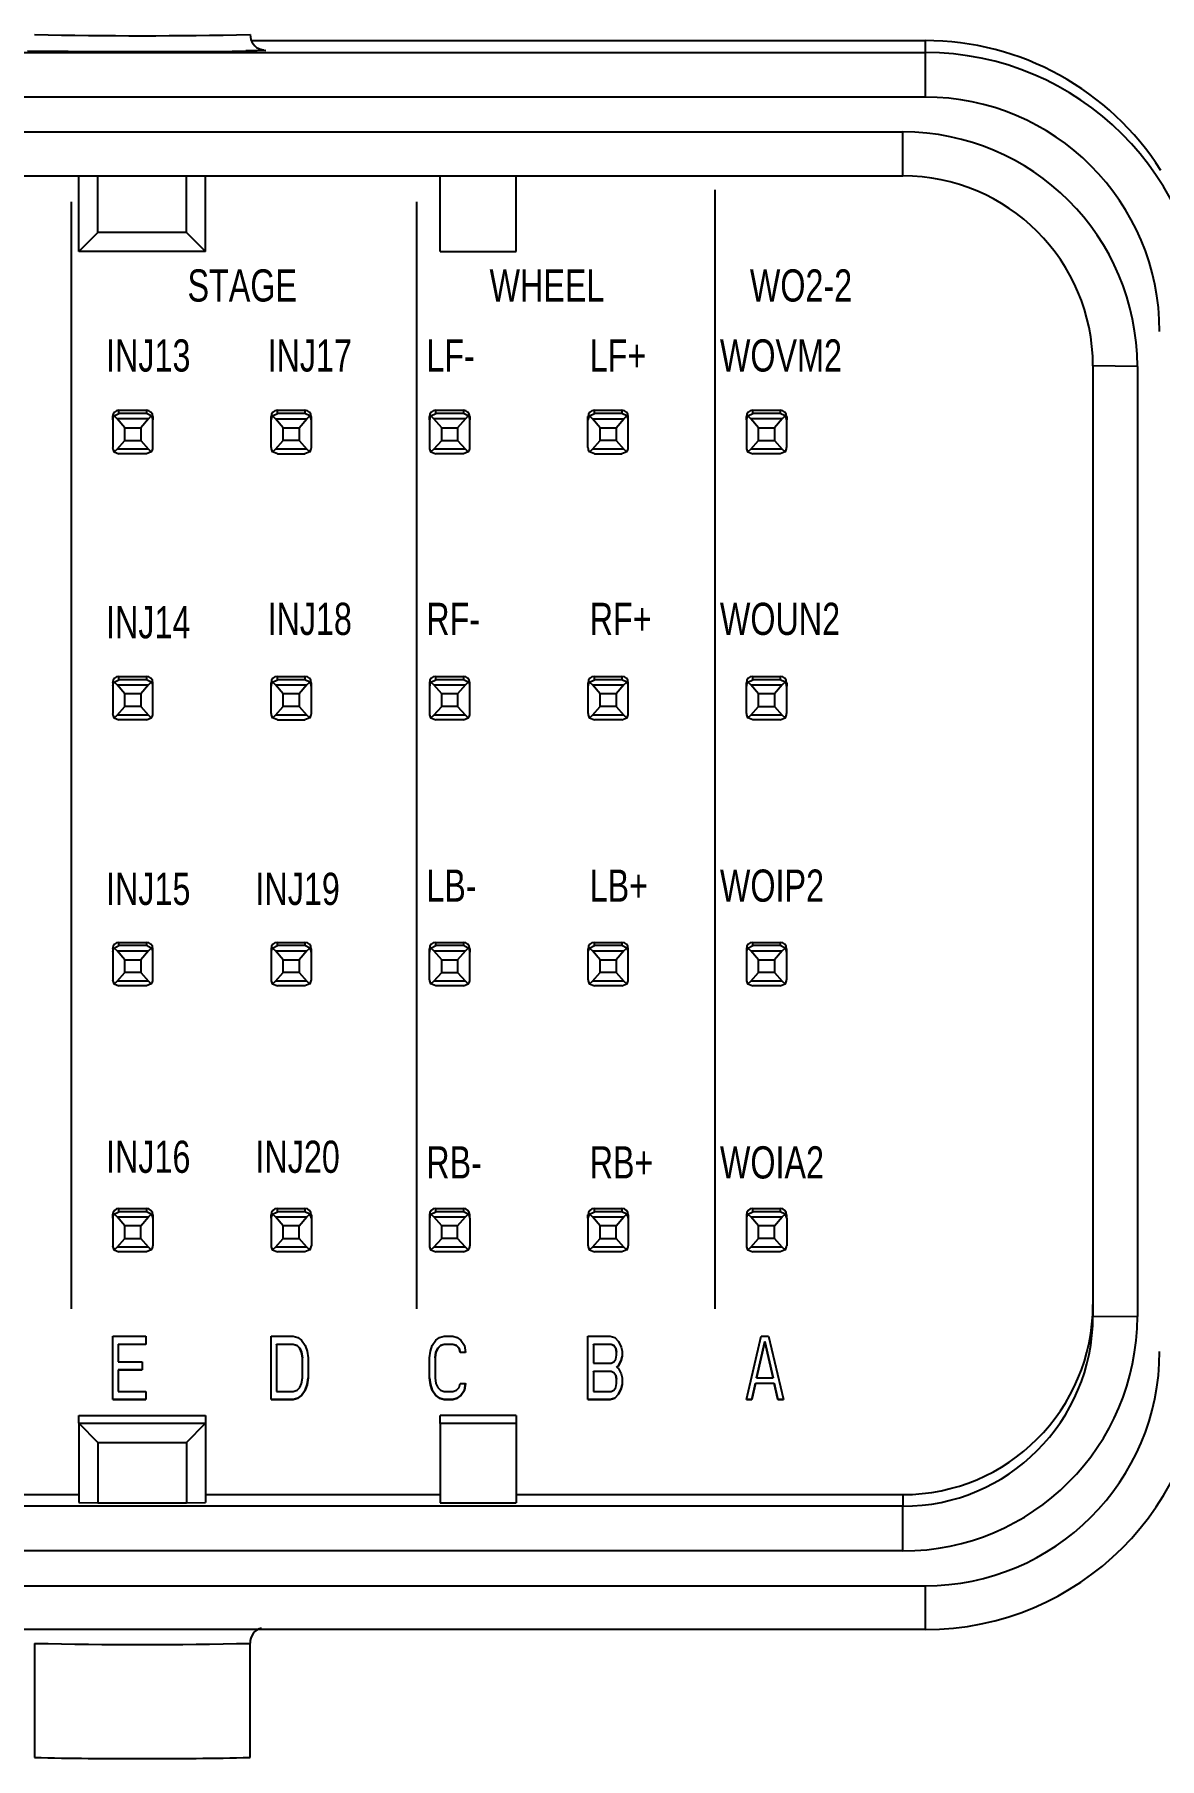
# Model space of a CAD drawing. Header units: inches. Extents: x -3.1 to 15.4, y 3.5 to 10.5.
# Drawn here: x 11.109 to 11.808, y 8.658 to 9.73 of the extents above; entities that cross this region are included whole.
import ezdxf

# ---------------------------------------------------------------- set-up
doc = ezdxf.new("R2010")
doc.units = ezdxf.units.IN
doc.header["$MEASUREMENT"] = 0
doc.layers.get('0').update_dxf_attribs({"linetype": 'CONTINUOUS'})
doc.layers.add('TAGS', color=1, linetype='CONTINUOUS')
doc.styles.get("Standard").update_dxf_attribs({"font": 'txt', "width": 0.75})

msp = doc.modelspace()

# ---------------------------------------------------------------- linework, layer by layer
at = {"color": 7, "linetype": 'Continuous'}
for p, q in [((10.6897, 9.7184), (11.6622, 9.7184)), ((11.2438, 9.7259), (11.6622, 9.7259)), ((11.2478, 9.72), (11.2527, 9.7197)), ((11.6622, 9.7259), (11.6622, 9.7184)), ((11.6622, 9.7184), (11.6622, 9.6906)), ((11.6622, 9.6906), (10.6897, 9.6906)), ((10.7035, 9.669), (11.6484, 9.669)), ((11.6484, 9.6417), (11.6484, 9.669)), ((10.7035, 9.6417), (11.6484, 9.6417)), ((11.1366, 9.5948), (11.1366, 9.6417)), ((11.1484, 9.6065), (11.1484, 9.6417)), ((11.2035, 9.6065), (11.2035, 9.6417)), ((11.2153, 9.5948), (11.2153, 9.6417)), ((11.361, 9.5947), (11.361, 9.6417)), ((11.4082, 9.5947), (11.4082, 9.6417)), ((11.1484, 9.6065), (11.1366, 9.5948)), ((11.2035, 9.6065), (11.1484, 9.6065)), ((11.2153, 9.5948), (11.2035, 9.6065)), ((11.2153, 9.5948), (11.1366, 9.5948)), ((11.361, 9.5947), (11.4082, 9.5947)), ((11.7941, 9.5233), (11.7665, 9.5236)), ((11.7665, 9.5236), (11.7665, 8.933)), ((11.7941, 9.5233), (11.7941, 8.9328)), ((11.1585, 9.4925), (11.1615, 9.494)), ((11.1615, 9.494), (11.1615, 9.496)), ((11.1615, 9.496), (11.1786, 9.496)), ((11.1786, 9.494), (11.1615, 9.494)), ((11.1786, 9.496), (11.1786, 9.494)), ((11.1816, 9.4925), (11.1786, 9.494)), ((11.2569, 9.4925), (11.2599, 9.494)), ((11.2599, 9.494), (11.2599, 9.496)), ((11.2599, 9.496), (11.277, 9.496)), ((11.277, 9.494), (11.2599, 9.494)), ((11.277, 9.496), (11.277, 9.494)), ((11.2801, 9.4925), (11.277, 9.494)), ((11.3553, 9.4925), (11.3583, 9.494)), ((11.3583, 9.494), (11.3583, 9.496)), ((11.3583, 9.496), (11.3755, 9.496)), ((11.3755, 9.494), (11.3583, 9.494)), ((11.3755, 9.496), (11.3755, 9.494)), ((11.3785, 9.4925), (11.3755, 9.494)), ((11.4538, 9.4925), (11.4568, 9.494)), ((11.4568, 9.494), (11.4568, 9.496)), ((11.4568, 9.496), (11.4739, 9.496)), ((11.4739, 9.494), (11.4568, 9.494)), ((11.4739, 9.496), (11.4739, 9.494)), ((11.4769, 9.4925), (11.4739, 9.494)), ((11.5522, 9.4925), (11.5552, 9.494)), ((11.5552, 9.494), (11.5552, 9.496)), ((11.5552, 9.496), (11.5723, 9.496)), ((11.5723, 9.494), (11.5552, 9.494)), ((11.5723, 9.496), (11.5723, 9.494)), ((11.5753, 9.4925), (11.5723, 9.494)), ((11.1576, 9.49), (11.1576, 9.4921)), ((11.1576, 9.49), (11.1576, 9.4728)), ((11.1603, 9.4907), (11.1585, 9.4925)), ((11.1651, 9.4851), (11.1603, 9.4907)), ((11.1798, 9.4907), (11.1603, 9.4907)), ((11.1651, 9.4773), (11.1651, 9.4851)), ((11.1651, 9.4851), (11.175, 9.4851)), ((11.1798, 9.4907), (11.175, 9.4851)), ((11.175, 9.4851), (11.175, 9.4773)), ((11.1816, 9.4925), (11.1798, 9.4907)), ((11.1826, 9.4921), (11.1826, 9.49)), ((11.1826, 9.4728), (11.1826, 9.49)), ((11.256, 9.49), (11.256, 9.4921)), ((11.256, 9.4728), (11.256, 9.49)), ((11.2587, 9.4907), (11.2569, 9.4925)), ((11.2636, 9.4851), (11.2587, 9.4907)), ((11.2587, 9.4907), (11.2783, 9.4907)), ((11.2636, 9.4773), (11.2636, 9.4851)), ((11.2636, 9.4851), (11.2734, 9.4851)), ((11.2734, 9.4851), (11.2783, 9.4907)), ((11.2734, 9.4851), (11.2734, 9.4773)), ((11.2783, 9.4907), (11.2801, 9.4925)), ((11.281, 9.49), (11.281, 9.4921)), ((11.281, 9.4728), (11.281, 9.49)), ((11.3544, 9.49), (11.3544, 9.4921)), ((11.3544, 9.49), (11.3544, 9.4728)), ((11.3571, 9.4907), (11.3553, 9.4925)), ((11.362, 9.4851), (11.3571, 9.4907)), ((11.3767, 9.4907), (11.3571, 9.4907)), ((11.362, 9.4773), (11.362, 9.4851)), ((11.362, 9.4851), (11.3718, 9.4851)), ((11.3767, 9.4907), (11.3718, 9.4851)), ((11.3718, 9.4851), (11.3718, 9.4773)), ((11.3785, 9.4925), (11.3767, 9.4907)), ((11.3794, 9.4921), (11.3794, 9.49)), ((11.3794, 9.4728), (11.3794, 9.49)), ((11.4528, 9.49), (11.4528, 9.4921)), ((11.4528, 9.4728), (11.4528, 9.49)), ((11.4556, 9.4907), (11.4538, 9.4925)), ((11.4604, 9.4851), (11.4556, 9.4907)), ((11.4556, 9.4907), (11.4751, 9.4907)), ((11.4604, 9.4773), (11.4604, 9.4851)), ((11.4604, 9.4851), (11.4703, 9.4851)), ((11.4703, 9.4851), (11.4751, 9.4907)), ((11.4703, 9.4851), (11.4703, 9.4773)), ((11.4751, 9.4907), (11.4769, 9.4925)), ((11.4778, 9.49), (11.4778, 9.4921)), ((11.4778, 9.4728), (11.4778, 9.49)), ((11.5513, 9.49), (11.5513, 9.4921)), ((11.5513, 9.49), (11.5513, 9.4728)), ((11.554, 9.4907), (11.5522, 9.4925)), ((11.5588, 9.4851), (11.554, 9.4907)), ((11.5735, 9.4907), (11.554, 9.4907)), ((11.5588, 9.4773), (11.5588, 9.4851)), ((11.5588, 9.4851), (11.5687, 9.4851)), ((11.5735, 9.4907), (11.5687, 9.4851)), ((11.5687, 9.4851), (11.5687, 9.4773)), ((11.5753, 9.4925), (11.5735, 9.4907)), ((11.5763, 9.4921), (11.5763, 9.49)), ((11.5763, 9.4728), (11.5763, 9.49)), ((11.1603, 9.4719), (11.1585, 9.4703)), ((11.1603, 9.4719), (11.1651, 9.4773)), ((11.1798, 9.4719), (11.1603, 9.4719)), ((11.1651, 9.4773), (11.175, 9.4773)), ((11.175, 9.4773), (11.1798, 9.4719)), ((11.1816, 9.4703), (11.1798, 9.4719)), ((11.2569, 9.4703), (11.2587, 9.4719)), ((11.2587, 9.4719), (11.2636, 9.4773)), ((11.2783, 9.4719), (11.2587, 9.4719)), ((11.2734, 9.4773), (11.2636, 9.4773)), ((11.2734, 9.4773), (11.2783, 9.4719)), ((11.2801, 9.4703), (11.2783, 9.4719)), ((11.3571, 9.4719), (11.3553, 9.4703)), ((11.3571, 9.4719), (11.362, 9.4773)), ((11.3767, 9.4719), (11.3571, 9.4719)), ((11.362, 9.4773), (11.3718, 9.4773)), ((11.3718, 9.4773), (11.3767, 9.4719)), ((11.3785, 9.4703), (11.3767, 9.4719)), ((11.4538, 9.4703), (11.4556, 9.4719)), ((11.4556, 9.4719), (11.4604, 9.4773)), ((11.4751, 9.4719), (11.4556, 9.4719)), ((11.4703, 9.4773), (11.4604, 9.4773)), ((11.4703, 9.4773), (11.4751, 9.4719)), ((11.4769, 9.4703), (11.4751, 9.4719)), ((11.554, 9.4719), (11.5522, 9.4703)), ((11.554, 9.4719), (11.5588, 9.4773)), ((11.5735, 9.4719), (11.554, 9.4719)), ((11.5588, 9.4773), (11.5687, 9.4773)), ((11.5687, 9.4773), (11.5735, 9.4719)), ((11.5753, 9.4703), (11.5735, 9.4719)), ((11.1585, 9.4703), (11.1615, 9.469)), ((11.1786, 9.469), (11.1615, 9.469)), ((11.1816, 9.4703), (11.1786, 9.469)), ((11.2599, 9.469), (11.2569, 9.4703)), ((11.2599, 9.469), (11.277, 9.469)), ((11.2801, 9.4703), (11.277, 9.469)), ((11.3553, 9.4703), (11.3583, 9.469)), ((11.3755, 9.469), (11.3583, 9.469)), ((11.3785, 9.4703), (11.3755, 9.469)), ((11.4568, 9.469), (11.4538, 9.4703)), ((11.4568, 9.469), (11.4739, 9.469)), ((11.4769, 9.4703), (11.4739, 9.469)), ((11.5522, 9.4703), (11.5552, 9.469)), ((11.5723, 9.469), (11.5552, 9.469)), ((11.5753, 9.4703), (11.5723, 9.469)), ((11.1576, 9.3267), (11.1576, 9.3246)), ((11.1576, 9.3246), (11.1576, 9.3075)), ((11.1585, 9.3271), (11.1615, 9.3286)), ((11.1585, 9.3271), (11.1603, 9.3254)), ((11.1651, 9.3197), (11.1603, 9.3254)), ((11.1603, 9.3254), (11.1798, 9.3254)), ((11.1615, 9.3286), (11.1615, 9.3306)), ((11.1615, 9.3306), (11.1786, 9.3306)), ((11.1786, 9.3286), (11.1615, 9.3286)), ((11.1798, 9.3254), (11.175, 9.3197)), ((11.1786, 9.3306), (11.1786, 9.3286)), ((11.1816, 9.3271), (11.1786, 9.3286)), ((11.1798, 9.3254), (11.1816, 9.3271)), ((11.1826, 9.3246), (11.1826, 9.3267)), ((11.1826, 9.3075), (11.1826, 9.3246)), ((11.256, 9.3246), (11.256, 9.3267)), ((11.256, 9.3075), (11.256, 9.3246)), ((11.2569, 9.3271), (11.2599, 9.3286)), ((11.2587, 9.3254), (11.2569, 9.3271)), ((11.2636, 9.3197), (11.2587, 9.3254)), ((11.2587, 9.3254), (11.2783, 9.3254)), ((11.2599, 9.3286), (11.2599, 9.3306)), ((11.2599, 9.3306), (11.277, 9.3306)), ((11.277, 9.3286), (11.2599, 9.3286)), ((11.2783, 9.3254), (11.2734, 9.3197)), ((11.277, 9.3306), (11.277, 9.3286)), ((11.2801, 9.3271), (11.277, 9.3286)), ((11.2783, 9.3254), (11.2801, 9.3271)), ((11.281, 9.3246), (11.281, 9.3267)), ((11.281, 9.3075), (11.281, 9.3246)), ((11.3544, 9.3267), (11.3544, 9.3246)), ((11.3544, 9.3246), (11.3544, 9.3075)), ((11.3553, 9.3271), (11.3583, 9.3286)), ((11.3553, 9.3271), (11.3571, 9.3254)), ((11.362, 9.3197), (11.3571, 9.3254)), ((11.3571, 9.3254), (11.3767, 9.3254)), ((11.3583, 9.3286), (11.3583, 9.3306)), ((11.3583, 9.3306), (11.3755, 9.3306)), ((11.3755, 9.3286), (11.3583, 9.3286)), ((11.3767, 9.3254), (11.3718, 9.3197)), ((11.3755, 9.3306), (11.3755, 9.3286)), ((11.3785, 9.3271), (11.3755, 9.3286)), ((11.3767, 9.3254), (11.3785, 9.3271)), ((11.3794, 9.3246), (11.3794, 9.3267)), ((11.3794, 9.3075), (11.3794, 9.3246)), ((11.4528, 9.3267), (11.4528, 9.3246)), ((11.4528, 9.3246), (11.4528, 9.3075)), ((11.4538, 9.3271), (11.4568, 9.3286)), ((11.4538, 9.3271), (11.4556, 9.3254)), ((11.4604, 9.3197), (11.4556, 9.3254)), ((11.4556, 9.3254), (11.4751, 9.3254)), ((11.4568, 9.3286), (11.4568, 9.3306)), ((11.4568, 9.3306), (11.4739, 9.3306)), ((11.4739, 9.3286), (11.4568, 9.3286)), ((11.4751, 9.3254), (11.4703, 9.3197)), ((11.4739, 9.3306), (11.4739, 9.3286)), ((11.4769, 9.3271), (11.4739, 9.3286)), ((11.4751, 9.3254), (11.4769, 9.3271)), ((11.4778, 9.3246), (11.4778, 9.3267)), ((11.4778, 9.3075), (11.4778, 9.3246)), ((11.5513, 9.3246), (11.5513, 9.3267)), ((11.5513, 9.3075), (11.5513, 9.3246)), ((11.5522, 9.3271), (11.5552, 9.3286)), ((11.554, 9.3254), (11.5522, 9.3271)), ((11.5588, 9.3197), (11.554, 9.3254)), ((11.554, 9.3254), (11.5735, 9.3254)), ((11.5552, 9.3286), (11.5552, 9.3306)), ((11.5552, 9.3306), (11.5723, 9.3306)), ((11.5723, 9.3286), (11.5552, 9.3286)), ((11.5735, 9.3254), (11.5687, 9.3197)), ((11.5723, 9.3306), (11.5723, 9.3286)), ((11.5753, 9.3271), (11.5723, 9.3286)), ((11.5753, 9.3271), (11.5735, 9.3254)), ((11.5763, 9.3267), (11.5763, 9.3246)), ((11.5763, 9.3075), (11.5763, 9.3246)), ((11.1603, 9.3066), (11.1651, 9.3119)), ((11.1651, 9.3119), (11.1651, 9.3197)), ((11.175, 9.3197), (11.1651, 9.3197)), ((11.175, 9.3119), (11.1651, 9.3119)), ((11.175, 9.3197), (11.175, 9.3119)), ((11.175, 9.3119), (11.1798, 9.3066)), ((11.2587, 9.3066), (11.2636, 9.3119)), ((11.2636, 9.3119), (11.2636, 9.3197)), ((11.2734, 9.3197), (11.2636, 9.3197)), ((11.2734, 9.3119), (11.2636, 9.3119)), ((11.2734, 9.3197), (11.2734, 9.3119)), ((11.2734, 9.3119), (11.2783, 9.3066)), ((11.3571, 9.3066), (11.362, 9.3119)), ((11.362, 9.3119), (11.362, 9.3197)), ((11.3718, 9.3197), (11.362, 9.3197)), ((11.3718, 9.3119), (11.362, 9.3119)), ((11.3718, 9.3197), (11.3718, 9.3119)), ((11.3718, 9.3119), (11.3767, 9.3066)), ((11.4556, 9.3066), (11.4604, 9.3119)), ((11.4604, 9.3119), (11.4604, 9.3197)), ((11.4703, 9.3197), (11.4604, 9.3197)), ((11.4703, 9.3119), (11.4604, 9.3119)), ((11.4703, 9.3197), (11.4703, 9.3119)), ((11.4703, 9.3119), (11.4751, 9.3066)), ((11.554, 9.3066), (11.5588, 9.3119)), ((11.5588, 9.3119), (11.5588, 9.3197)), ((11.5687, 9.3197), (11.5588, 9.3197)), ((11.5588, 9.3119), (11.5687, 9.3119)), ((11.5687, 9.3197), (11.5687, 9.3119)), ((11.5687, 9.3119), (11.5735, 9.3066)), ((11.1585, 9.3049), (11.1603, 9.3066)), ((11.1585, 9.3049), (11.1615, 9.3036)), ((11.1798, 9.3066), (11.1603, 9.3066)), ((11.1786, 9.3036), (11.1615, 9.3036)), ((11.1786, 9.3036), (11.1816, 9.3049)), ((11.1798, 9.3066), (11.1816, 9.3049)), ((11.2569, 9.3049), (11.2587, 9.3066)), ((11.2599, 9.3036), (11.2569, 9.3049)), ((11.2783, 9.3066), (11.2587, 9.3066)), ((11.2599, 9.3036), (11.277, 9.3036)), ((11.2801, 9.3049), (11.277, 9.3036)), ((11.2801, 9.3049), (11.2783, 9.3066)), ((11.3553, 9.3049), (11.3571, 9.3066)), ((11.3553, 9.3049), (11.3583, 9.3036)), ((11.3767, 9.3066), (11.3571, 9.3066)), ((11.3755, 9.3036), (11.3583, 9.3036)), ((11.3755, 9.3036), (11.3785, 9.3049)), ((11.3767, 9.3066), (11.3785, 9.3049)), ((11.4538, 9.3049), (11.4556, 9.3066)), ((11.4538, 9.3049), (11.4568, 9.3036)), ((11.4751, 9.3066), (11.4556, 9.3066)), ((11.4739, 9.3036), (11.4568, 9.3036)), ((11.4739, 9.3036), (11.4769, 9.3049)), ((11.4751, 9.3066), (11.4769, 9.3049)), ((11.554, 9.3066), (11.5522, 9.3049)), ((11.5552, 9.3036), (11.5522, 9.3049)), ((11.5735, 9.3066), (11.554, 9.3066)), ((11.5723, 9.3036), (11.5552, 9.3036)), ((11.5723, 9.3036), (11.5753, 9.3049)), ((11.5753, 9.3049), (11.5735, 9.3066)), ((11.1576, 9.1614), (11.1576, 9.1593)), ((11.1585, 9.1618), (11.1615, 9.1633)), ((11.1585, 9.1618), (11.1603, 9.16)), ((11.1615, 9.1633), (11.1615, 9.1653)), ((11.1615, 9.1653), (11.1786, 9.1653)), ((11.1786, 9.1633), (11.1615, 9.1633)), ((11.1786, 9.1653), (11.1786, 9.1633)), ((11.1816, 9.1618), (11.1786, 9.1633)), ((11.1798, 9.16), (11.1816, 9.1618)), ((11.1826, 9.1593), (11.1826, 9.1614)), ((11.256, 9.1614), (11.256, 9.1593)), ((11.2569, 9.1618), (11.2599, 9.1633)), ((11.2569, 9.1618), (11.2587, 9.16)), ((11.2599, 9.1633), (11.2599, 9.1653)), ((11.2599, 9.1653), (11.277, 9.1653)), ((11.277, 9.1633), (11.2599, 9.1633)), ((11.277, 9.1653), (11.277, 9.1633)), ((11.2801, 9.1618), (11.277, 9.1633)), ((11.2783, 9.16), (11.2801, 9.1618)), ((11.281, 9.1593), (11.281, 9.1614)), ((11.3544, 9.1593), (11.3544, 9.1614)), ((11.3553, 9.1618), (11.3583, 9.1633)), ((11.3571, 9.16), (11.3553, 9.1618)), ((11.3583, 9.1633), (11.3583, 9.1653)), ((11.3583, 9.1653), (11.3755, 9.1653)), ((11.3755, 9.1633), (11.3583, 9.1633)), ((11.3755, 9.1653), (11.3755, 9.1633)), ((11.3785, 9.1618), (11.3755, 9.1633)), ((11.3785, 9.1618), (11.3767, 9.16)), ((11.3794, 9.1614), (11.3794, 9.1593)), ((11.4528, 9.1614), (11.4528, 9.1593)), ((11.4538, 9.1618), (11.4568, 9.1633)), ((11.4538, 9.1618), (11.4556, 9.16)), ((11.4568, 9.1633), (11.4568, 9.1653)), ((11.4568, 9.1653), (11.4739, 9.1653)), ((11.4739, 9.1633), (11.4568, 9.1633)), ((11.4739, 9.1653), (11.4739, 9.1633)), ((11.4769, 9.1618), (11.4739, 9.1633)), ((11.4751, 9.16), (11.4769, 9.1618)), ((11.4778, 9.1593), (11.4778, 9.1614)), ((11.5513, 9.1614), (11.5513, 9.1593)), ((11.5522, 9.1618), (11.5552, 9.1633)), ((11.5522, 9.1618), (11.554, 9.16)), ((11.5552, 9.1633), (11.5552, 9.1653)), ((11.5552, 9.1653), (11.5723, 9.1653)), ((11.5723, 9.1633), (11.5552, 9.1633)), ((11.5723, 9.1653), (11.5723, 9.1633)), ((11.5753, 9.1618), (11.5723, 9.1633)), ((11.5735, 9.16), (11.5753, 9.1618)), ((11.5763, 9.1593), (11.5763, 9.1614)), ((11.1576, 9.1593), (11.1576, 9.1421)), ((11.1651, 9.1544), (11.1603, 9.16)), ((11.1603, 9.16), (11.1798, 9.16)), ((11.1651, 9.1466), (11.1651, 9.1544)), ((11.1651, 9.1544), (11.175, 9.1544)), ((11.1798, 9.16), (11.175, 9.1544)), ((11.175, 9.1544), (11.175, 9.1466)), ((11.1826, 9.1421), (11.1826, 9.1593)), ((11.256, 9.1593), (11.256, 9.1421)), ((11.2636, 9.1544), (11.2587, 9.16)), ((11.2587, 9.16), (11.2783, 9.16)), ((11.2636, 9.1466), (11.2636, 9.1544)), ((11.2636, 9.1544), (11.2734, 9.1544)), ((11.2783, 9.16), (11.2734, 9.1544)), ((11.2734, 9.1544), (11.2734, 9.1466)), ((11.281, 9.1421), (11.281, 9.1593)), ((11.3544, 9.1421), (11.3544, 9.1593)), ((11.362, 9.1544), (11.3571, 9.16)), ((11.3571, 9.16), (11.3767, 9.16)), ((11.362, 9.1466), (11.362, 9.1544)), ((11.362, 9.1544), (11.3718, 9.1544)), ((11.3767, 9.16), (11.3718, 9.1544)), ((11.3718, 9.1544), (11.3718, 9.1466)), ((11.3794, 9.1421), (11.3794, 9.1593)), ((11.4528, 9.1593), (11.4528, 9.1421)), ((11.4604, 9.1544), (11.4556, 9.16)), ((11.4556, 9.16), (11.4751, 9.16)), ((11.4604, 9.1466), (11.4604, 9.1544)), ((11.4604, 9.1544), (11.4703, 9.1544)), ((11.4751, 9.16), (11.4703, 9.1544)), ((11.4703, 9.1544), (11.4703, 9.1466)), ((11.4778, 9.1421), (11.4778, 9.1593)), ((11.5513, 9.1593), (11.5513, 9.1421)), ((11.5588, 9.1544), (11.554, 9.16)), ((11.554, 9.16), (11.5735, 9.16)), ((11.5588, 9.1466), (11.5588, 9.1544)), ((11.5588, 9.1544), (11.5687, 9.1544)), ((11.5735, 9.16), (11.5687, 9.1544)), ((11.5687, 9.1544), (11.5687, 9.1466)), ((11.5763, 9.1421), (11.5763, 9.1593)), ((11.1585, 9.1396), (11.1603, 9.1412)), ((11.1603, 9.1412), (11.1651, 9.1466)), ((11.1798, 9.1412), (11.1603, 9.1412)), ((11.175, 9.1466), (11.1651, 9.1466)), ((11.175, 9.1466), (11.1798, 9.1412)), ((11.1798, 9.1412), (11.1816, 9.1396)), ((11.2569, 9.1396), (11.2587, 9.1412)), ((11.2587, 9.1412), (11.2636, 9.1466)), ((11.2783, 9.1412), (11.2587, 9.1412)), ((11.2734, 9.1466), (11.2636, 9.1466)), ((11.2734, 9.1466), (11.2783, 9.1412)), ((11.2783, 9.1412), (11.2801, 9.1396)), ((11.3571, 9.1412), (11.3553, 9.1396)), ((11.3571, 9.1412), (11.362, 9.1466)), ((11.3767, 9.1412), (11.3571, 9.1412)), ((11.362, 9.1466), (11.3718, 9.1466)), ((11.3718, 9.1466), (11.3767, 9.1412)), ((11.3785, 9.1396), (11.3767, 9.1412)), ((11.4538, 9.1396), (11.4556, 9.1412)), ((11.4556, 9.1412), (11.4604, 9.1466)), ((11.4751, 9.1412), (11.4556, 9.1412)), ((11.4703, 9.1466), (11.4604, 9.1466)), ((11.4703, 9.1466), (11.4751, 9.1412)), ((11.4751, 9.1412), (11.4769, 9.1396)), ((11.5522, 9.1396), (11.554, 9.1412)), ((11.554, 9.1412), (11.5588, 9.1466)), ((11.5735, 9.1412), (11.554, 9.1412)), ((11.5687, 9.1466), (11.5588, 9.1466)), ((11.5687, 9.1466), (11.5735, 9.1412)), ((11.5735, 9.1412), (11.5753, 9.1396)), ((11.1585, 9.1396), (11.1615, 9.1383)), ((11.1786, 9.1383), (11.1615, 9.1383)), ((11.1816, 9.1396), (11.1786, 9.1383)), ((11.2569, 9.1396), (11.2599, 9.1383)), ((11.277, 9.1383), (11.2599, 9.1383)), ((11.2801, 9.1396), (11.277, 9.1383)), ((11.3583, 9.1383), (11.3553, 9.1396)), ((11.3755, 9.1383), (11.3583, 9.1383)), ((11.3755, 9.1383), (11.3785, 9.1396)), ((11.4538, 9.1396), (11.4568, 9.1383)), ((11.4739, 9.1383), (11.4568, 9.1383)), ((11.4739, 9.1383), (11.4769, 9.1396)), ((11.5522, 9.1396), (11.5552, 9.1383)), ((11.5723, 9.1383), (11.5552, 9.1383)), ((11.5723, 9.1383), (11.5753, 9.1396)), ((11.1576, 8.9939), (11.1576, 8.996)), ((11.1576, 8.9939), (11.1576, 8.9768)), ((11.1585, 8.9964), (11.1615, 8.9979)), ((11.1603, 8.9947), (11.1585, 8.9964)), ((11.1651, 8.9891), (11.1603, 8.9947)), ((11.1603, 8.9947), (11.1798, 8.9947)), ((11.1615, 8.9979), (11.1615, 9)), ((11.1615, 9), (11.1786, 9)), ((11.1786, 8.9979), (11.1615, 8.9979)), ((11.175, 8.9891), (11.1798, 8.9947)), ((11.1786, 9), (11.1786, 8.9979)), ((11.1816, 8.9964), (11.1786, 8.9979)), ((11.1798, 8.9947), (11.1816, 8.9964)), ((11.1826, 8.996), (11.1826, 8.9939)), ((11.1826, 8.9939), (11.1826, 8.9768)), ((11.256, 8.9939), (11.256, 8.996)), ((11.256, 8.9939), (11.256, 8.9768)), ((11.2569, 8.9964), (11.2599, 8.9979)), ((11.2587, 8.9947), (11.2569, 8.9964)), ((11.2636, 8.9891), (11.2587, 8.9947)), ((11.2587, 8.9947), (11.2783, 8.9947)), ((11.2599, 8.9979), (11.2599, 9)), ((11.2599, 9), (11.277, 9)), ((11.277, 8.9979), (11.2599, 8.9979)), ((11.2734, 8.9891), (11.2783, 8.9947)), ((11.277, 9), (11.277, 8.9979)), ((11.2801, 8.9964), (11.277, 8.9979)), ((11.2783, 8.9947), (11.2801, 8.9964)), ((11.281, 8.996), (11.281, 8.9939)), ((11.281, 8.9939), (11.281, 8.9768)), ((11.3544, 8.996), (11.3544, 8.9939)), ((11.3544, 8.9939), (11.3544, 8.9768)), ((11.3553, 8.9964), (11.3583, 8.9979)), ((11.3553, 8.9964), (11.3571, 8.9947)), ((11.362, 8.9891), (11.3571, 8.9947)), ((11.3571, 8.9947), (11.3767, 8.9947)), ((11.3583, 8.9979), (11.3583, 9)), ((11.3583, 9), (11.3755, 9)), ((11.3755, 8.9979), (11.3583, 8.9979)), ((11.3718, 8.9891), (11.3767, 8.9947)), ((11.3755, 9), (11.3755, 8.9979)), ((11.3785, 8.9964), (11.3755, 8.9979)), ((11.3767, 8.9947), (11.3785, 8.9964)), ((11.3794, 8.9939), (11.3794, 8.996)), ((11.3794, 8.9939), (11.3794, 8.9768)), ((11.4528, 8.9939), (11.4528, 8.996)), ((11.4528, 8.9939), (11.4528, 8.9768)), ((11.4538, 8.9964), (11.4568, 8.9979)), ((11.4556, 8.9947), (11.4538, 8.9964)), ((11.4604, 8.9891), (11.4556, 8.9947)), ((11.4556, 8.9947), (11.4751, 8.9947)), ((11.4568, 8.9979), (11.4568, 9)), ((11.4568, 9), (11.4739, 9)), ((11.4739, 8.9979), (11.4568, 8.9979)), ((11.4703, 8.9891), (11.4751, 8.9947)), ((11.4739, 9), (11.4739, 8.9979)), ((11.4769, 8.9964), (11.4739, 8.9979)), ((11.4751, 8.9947), (11.4769, 8.9964)), ((11.4778, 8.996), (11.4778, 8.9939)), ((11.4778, 8.9939), (11.4778, 8.9768)), ((11.5513, 8.996), (11.5513, 8.9939)), ((11.5513, 8.9939), (11.5513, 8.9768)), ((11.5522, 8.9964), (11.5552, 8.9979)), ((11.5522, 8.9964), (11.554, 8.9947)), ((11.5588, 8.9891), (11.554, 8.9947)), ((11.554, 8.9947), (11.5735, 8.9947)), ((11.5552, 8.9979), (11.5552, 9)), ((11.5552, 9), (11.5723, 9)), ((11.5723, 8.9979), (11.5552, 8.9979)), ((11.5687, 8.9891), (11.5735, 8.9947)), ((11.5723, 9), (11.5723, 8.9979)), ((11.5753, 8.9964), (11.5723, 8.9979)), ((11.5735, 8.9947), (11.5753, 8.9964)), ((11.5763, 8.9939), (11.5763, 8.996)), ((11.5763, 8.9939), (11.5763, 8.9768)), ((11.1603, 8.9759), (11.1651, 8.9812)), ((11.1651, 8.9812), (11.1651, 8.9891)), ((11.175, 8.9891), (11.1651, 8.9891)), ((11.1651, 8.9812), (11.175, 8.9812)), ((11.175, 8.9812), (11.175, 8.9891)), ((11.1798, 8.9759), (11.175, 8.9812)), ((11.2587, 8.9759), (11.2636, 8.9812)), ((11.2636, 8.9812), (11.2636, 8.9891)), ((11.2734, 8.9891), (11.2636, 8.9891)), ((11.2636, 8.9812), (11.2734, 8.9812)), ((11.2734, 8.9812), (11.2734, 8.9891)), ((11.2783, 8.9759), (11.2734, 8.9812)), ((11.3571, 8.9759), (11.362, 8.9812)), ((11.362, 8.9812), (11.362, 8.9891)), ((11.3718, 8.9891), (11.362, 8.9891)), ((11.3718, 8.9812), (11.362, 8.9812)), ((11.3718, 8.9812), (11.3718, 8.9891)), ((11.3767, 8.9759), (11.3718, 8.9812)), ((11.4556, 8.9759), (11.4604, 8.9812)), ((11.4604, 8.9812), (11.4604, 8.9891)), ((11.4703, 8.9891), (11.4604, 8.9891)), ((11.4604, 8.9812), (11.4703, 8.9812)), ((11.4703, 8.9812), (11.4703, 8.9891)), ((11.4751, 8.9759), (11.4703, 8.9812)), ((11.554, 8.9759), (11.5588, 8.9812)), ((11.5588, 8.9812), (11.5588, 8.9891)), ((11.5687, 8.9891), (11.5588, 8.9891)), ((11.5687, 8.9812), (11.5588, 8.9812)), ((11.5687, 8.9812), (11.5687, 8.9891)), ((11.5735, 8.9759), (11.5687, 8.9812)), ((11.1603, 8.9759), (11.1585, 8.9742)), ((11.1585, 8.9742), (11.1615, 8.9729)), ((11.1798, 8.9759), (11.1603, 8.9759)), ((11.1786, 8.9729), (11.1615, 8.9729)), ((11.1816, 8.9742), (11.1786, 8.9729)), ((11.1816, 8.9742), (11.1798, 8.9759)), ((11.2587, 8.9759), (11.2569, 8.9742)), ((11.2569, 8.9742), (11.2599, 8.9729)), ((11.2783, 8.9759), (11.2587, 8.9759)), ((11.277, 8.9729), (11.2599, 8.9729)), ((11.2801, 8.9742), (11.277, 8.9729)), ((11.2801, 8.9742), (11.2783, 8.9759)), ((11.3553, 8.9742), (11.3571, 8.9759)), ((11.3553, 8.9742), (11.3583, 8.9729)), ((11.3767, 8.9759), (11.3571, 8.9759)), ((11.3755, 8.9729), (11.3583, 8.9729)), ((11.3755, 8.9729), (11.3785, 8.9742)), ((11.3785, 8.9742), (11.3767, 8.9759)), ((11.4556, 8.9759), (11.4538, 8.9742)), ((11.4538, 8.9742), (11.4568, 8.9729)), ((11.4751, 8.9759), (11.4556, 8.9759)), ((11.4739, 8.9729), (11.4568, 8.9729)), ((11.4769, 8.9742), (11.4739, 8.9729)), ((11.4769, 8.9742), (11.4751, 8.9759)), ((11.5522, 8.9742), (11.554, 8.9759)), ((11.5522, 8.9742), (11.5552, 8.9729)), ((11.5735, 8.9759), (11.554, 8.9759)), ((11.5723, 8.9729), (11.5552, 8.9729)), ((11.5753, 8.9742), (11.5723, 8.9729)), ((11.5753, 8.9742), (11.5735, 8.9759)), ((11.7665, 8.933), (11.7941, 8.9328)), ((11.1576, 8.9205), (11.1782, 8.9205)), ((11.1576, 8.8812), (11.1576, 8.9205)), ((11.161, 8.9156), (11.161, 8.9155)), ((11.161, 8.9156), (11.1782, 8.9156)), ((11.161, 8.9155), (11.161, 8.9046)), ((11.1782, 8.9155), (11.161, 8.9155)), ((11.1782, 8.9205), (11.1782, 8.9155)), ((11.256, 8.9205), (11.2698, 8.9205)), ((11.256, 8.8812), (11.256, 8.9205)), ((11.2594, 8.9155), (11.2594, 8.9156)), ((11.2594, 8.9156), (11.2698, 8.9156)), ((11.2698, 8.9155), (11.2594, 8.9155)), ((11.2594, 8.9155), (11.2594, 8.8862)), ((11.2698, 8.9205), (11.2726, 8.9197)), ((11.2698, 8.9156), (11.2698, 8.9155)), ((11.2698, 8.9156), (11.2721, 8.9148)), ((11.2721, 8.9147), (11.2698, 8.9155)), ((11.2721, 8.9147), (11.2721, 8.9148)), ((11.2721, 8.9148), (11.2738, 8.9131)), ((11.2726, 8.9197), (11.2749, 8.918)), ((11.2749, 8.918), (11.2772, 8.9147)), ((11.3561, 8.9147), (11.3584, 8.918)), ((11.3584, 8.918), (11.3607, 8.9197)), ((11.3596, 8.9131), (11.3613, 8.9148)), ((11.3607, 8.9197), (11.3636, 8.9205)), ((11.3613, 8.9148), (11.3636, 8.9156)), ((11.3636, 8.9155), (11.3613, 8.9147)), ((11.3613, 8.9148), (11.3613, 8.9147)), ((11.3636, 8.9205), (11.3688, 8.9205)), ((11.3636, 8.9156), (11.3636, 8.9155)), ((11.3636, 8.9156), (11.3688, 8.9156)), ((11.3688, 8.9155), (11.3636, 8.9155)), ((11.3688, 8.9205), (11.3716, 8.9197)), ((11.3688, 8.9156), (11.3688, 8.9155)), ((11.3688, 8.9156), (11.3711, 8.9148)), ((11.3711, 8.9147), (11.3688, 8.9155)), ((11.3711, 8.9148), (11.3711, 8.9147)), ((11.3711, 8.9148), (11.3728, 8.9131)), ((11.3716, 8.9197), (11.3739, 8.918)), ((11.3739, 8.918), (11.3762, 8.9147)), ((11.4528, 8.9205), (11.4666, 8.9205)), ((11.4528, 8.8812), (11.4528, 8.9205)), ((11.4563, 8.9155), (11.4563, 8.9156)), ((11.4563, 8.9156), (11.4672, 8.9156)), ((11.4563, 8.9155), (11.4563, 8.9038)), ((11.4672, 8.9155), (11.4563, 8.9155)), ((11.4666, 8.9205), (11.4695, 8.9197)), ((11.4672, 8.9156), (11.4672, 8.9155)), ((11.4672, 8.9156), (11.4689, 8.9148)), ((11.4689, 8.9147), (11.4672, 8.9155)), ((11.4689, 8.9147), (11.4689, 8.9148)), ((11.4689, 8.9148), (11.4701, 8.9131)), ((11.4695, 8.9197), (11.4718, 8.9172)), ((11.4718, 8.9172), (11.4735, 8.9138)), ((11.5513, 8.8812), (11.5604, 8.9205)), ((11.5576, 8.8947), (11.5627, 8.9173)), ((11.5627, 8.9172), (11.5576, 8.8946)), ((11.5604, 8.9205), (11.565, 8.9205)), ((11.5627, 8.9172), (11.5627, 8.9173)), ((11.5627, 8.9173), (11.5679, 8.8947)), ((11.5679, 8.8946), (11.5627, 8.9172)), ((11.565, 8.9205), (11.5742, 8.8812)), ((11.161, 8.9046), (11.1759, 8.9046)), ((11.1759, 8.9046), (11.1759, 8.8996)), ((11.2738, 8.913), (11.2721, 8.9147)), ((11.2738, 8.913), (11.2738, 8.9131)), ((11.2738, 8.9131), (11.2749, 8.9106)), ((11.2749, 8.9105), (11.2738, 8.913)), ((11.2749, 8.9105), (11.2749, 8.9106)), ((11.2749, 8.9106), (11.2755, 8.9072)), ((11.2755, 8.9071), (11.2749, 8.9105)), ((11.2755, 8.9071), (11.2755, 8.9072)), ((11.2755, 8.8946), (11.2755, 8.9071)), ((11.2772, 8.9147), (11.2784, 8.9113)), ((11.2784, 8.9113), (11.279, 8.9071)), ((11.279, 8.9071), (11.279, 8.8946)), ((11.3544, 8.9071), (11.355, 8.9113)), ((11.3544, 8.8946), (11.3544, 8.9071)), ((11.355, 8.9113), (11.3561, 8.9147)), ((11.3579, 8.9072), (11.3584, 8.9106)), ((11.3584, 8.9105), (11.3579, 8.9071)), ((11.3579, 8.9072), (11.3579, 8.9071)), ((11.3579, 8.9071), (11.3579, 8.8946)), ((11.3584, 8.9106), (11.3596, 8.9131)), ((11.3596, 8.913), (11.3584, 8.9105)), ((11.3584, 8.9106), (11.3584, 8.9105)), ((11.3613, 8.9147), (11.3596, 8.913)), ((11.3596, 8.9131), (11.3596, 8.913)), ((11.3728, 8.913), (11.3711, 8.9147)), ((11.3728, 8.9131), (11.3728, 8.913)), ((11.3728, 8.9131), (11.3734, 8.9106)), ((11.3734, 8.9105), (11.3728, 8.913)), ((11.3734, 8.9106), (11.3734, 8.9105)), ((11.3734, 8.9106), (11.3768, 8.9106)), ((11.3768, 8.9105), (11.3734, 8.9105)), ((11.3762, 8.9147), (11.3768, 8.9105)), ((11.4672, 8.9038), (11.4689, 8.9046)), ((11.4701, 8.913), (11.4689, 8.9147)), ((11.4689, 8.9046), (11.4701, 8.9063)), ((11.4701, 8.913), (11.4701, 8.9131)), ((11.4701, 8.9131), (11.4706, 8.9106)), ((11.4706, 8.9105), (11.4701, 8.913)), ((11.4701, 8.9063), (11.4706, 8.9088)), ((11.4706, 8.9105), (11.4706, 8.9106)), ((11.4706, 8.9088), (11.4706, 8.9105)), ((11.4718, 8.9022), (11.4735, 8.9056)), ((11.4735, 8.9054), (11.4718, 8.9021)), ((11.4735, 8.9138), (11.4741, 8.9113)), ((11.4735, 8.9056), (11.4741, 8.9081)), ((11.4741, 8.908), (11.4735, 8.9054)), ((11.4735, 8.9056), (11.4735, 8.9054)), ((11.4741, 8.9113), (11.4741, 8.908)), ((11.161, 8.8997), (11.1759, 8.8997)), ((11.161, 8.8997), (11.161, 8.8996)), ((11.1759, 8.8996), (11.161, 8.8996)), ((11.161, 8.8996), (11.161, 8.8862)), ((11.2749, 8.8912), (11.2755, 8.8946)), ((11.2784, 8.8905), (11.279, 8.8947)), ((11.279, 8.8946), (11.2784, 8.8904)), ((11.3544, 8.8947), (11.355, 8.8905)), ((11.355, 8.8904), (11.3544, 8.8946)), ((11.3579, 8.8946), (11.3584, 8.8912)), ((11.4563, 8.9038), (11.4672, 8.9038)), ((11.4563, 8.8989), (11.4672, 8.8989)), ((11.4563, 8.8987), (11.4563, 8.8989)), ((11.4672, 8.8987), (11.4563, 8.8987)), ((11.4563, 8.8987), (11.4563, 8.8862)), ((11.4672, 8.8987), (11.4672, 8.8989)), ((11.4672, 8.8989), (11.4689, 8.898)), ((11.4689, 8.8979), (11.4672, 8.8987)), ((11.4689, 8.8979), (11.4689, 8.898)), ((11.4689, 8.898), (11.4701, 8.8963)), ((11.4701, 8.8962), (11.4689, 8.8979)), ((11.4701, 8.8962), (11.4701, 8.8963)), ((11.4701, 8.8963), (11.4706, 8.8938)), ((11.4706, 8.8937), (11.4701, 8.8962)), ((11.4706, 8.9014), (11.4718, 8.9022)), ((11.4718, 8.9021), (11.4706, 8.9013)), ((11.4706, 8.9013), (11.4706, 8.9014)), ((11.4706, 8.9013), (11.4718, 8.9004)), ((11.4706, 8.8937), (11.4706, 8.8938)), ((11.4706, 8.8912), (11.4706, 8.8937)), ((11.4718, 8.9022), (11.4718, 8.9021)), ((11.4718, 8.9004), (11.4735, 8.8971)), ((11.4735, 8.8971), (11.4741, 8.8946)), ((11.4741, 8.8946), (11.4741, 8.8904)), ((11.5576, 8.8946), (11.5576, 8.8947)), ((11.5576, 8.8946), (11.5679, 8.8946)), ((11.5679, 8.8947), (11.5679, 8.8946)), ((11.161, 8.8862), (11.1782, 8.8862)), ((11.1782, 8.8862), (11.1782, 8.8812)), ((11.2594, 8.8862), (11.2698, 8.8862)), ((11.2698, 8.8862), (11.2721, 8.887)), ((11.2721, 8.887), (11.2738, 8.8887)), ((11.2726, 8.8821), (11.2749, 8.8838)), ((11.2749, 8.8837), (11.2726, 8.882)), ((11.2738, 8.8887), (11.2749, 8.8912)), ((11.2749, 8.8838), (11.2772, 8.8871)), ((11.2772, 8.887), (11.2749, 8.8837)), ((11.2749, 8.8838), (11.2749, 8.8837)), ((11.2772, 8.8871), (11.2784, 8.8905)), ((11.2784, 8.8904), (11.2772, 8.887)), ((11.2772, 8.8871), (11.2772, 8.887)), ((11.2784, 8.8905), (11.2784, 8.8904)), ((11.355, 8.8905), (11.355, 8.8904)), ((11.355, 8.8905), (11.3561, 8.8871)), ((11.3561, 8.887), (11.355, 8.8904)), ((11.3561, 8.8871), (11.3561, 8.887)), ((11.3561, 8.8871), (11.3584, 8.8838)), ((11.3584, 8.8837), (11.3561, 8.887)), ((11.3584, 8.8912), (11.3596, 8.8887)), ((11.3584, 8.8838), (11.3584, 8.8837)), ((11.3584, 8.8838), (11.3607, 8.8821)), ((11.3607, 8.882), (11.3584, 8.8837)), ((11.3596, 8.8887), (11.3613, 8.887)), ((11.3613, 8.887), (11.3636, 8.8862)), ((11.3636, 8.8862), (11.3688, 8.8862)), ((11.3688, 8.8862), (11.3711, 8.887)), ((11.3711, 8.887), (11.3728, 8.8887)), ((11.3716, 8.8821), (11.3739, 8.8838)), ((11.3739, 8.8837), (11.3716, 8.882)), ((11.3728, 8.8887), (11.3734, 8.8912)), ((11.3734, 8.8912), (11.3768, 8.8912)), ((11.3739, 8.8838), (11.3762, 8.8871)), ((11.3762, 8.887), (11.3739, 8.8837)), ((11.3739, 8.8838), (11.3739, 8.8837)), ((11.3762, 8.8871), (11.3768, 8.8913)), ((11.3768, 8.8912), (11.3762, 8.887)), ((11.3762, 8.8871), (11.3762, 8.887)), ((11.4563, 8.8862), (11.4672, 8.8862)), ((11.4672, 8.8862), (11.4689, 8.887)), ((11.4689, 8.887), (11.4701, 8.8887)), ((11.4695, 8.8821), (11.4718, 8.8846)), ((11.4718, 8.8845), (11.4695, 8.882)), ((11.4701, 8.8887), (11.4706, 8.8912)), ((11.4718, 8.8846), (11.4735, 8.888)), ((11.4735, 8.8879), (11.4718, 8.8845)), ((11.4718, 8.8846), (11.4718, 8.8845)), ((11.4735, 8.888), (11.4741, 8.8905)), ((11.4741, 8.8904), (11.4735, 8.8879)), ((11.4735, 8.888), (11.4735, 8.8879)), ((11.5547, 8.8813), (11.557, 8.8913)), ((11.557, 8.8912), (11.5547, 8.8812)), ((11.557, 8.8913), (11.557, 8.8912)), ((11.557, 8.8913), (11.5685, 8.8913)), ((11.5685, 8.8912), (11.557, 8.8912)), ((11.5685, 8.8913), (11.5685, 8.8912)), ((11.5685, 8.8913), (11.5708, 8.8813)), ((11.5708, 8.8812), (11.5685, 8.8912)), ((11.1576, 8.8813), (11.1782, 8.8813)), ((11.1782, 8.8812), (11.1576, 8.8812)), ((11.256, 8.8813), (11.2698, 8.8813)), ((11.2698, 8.8812), (11.256, 8.8812)), ((11.2698, 8.8813), (11.2726, 8.8821)), ((11.2726, 8.882), (11.2698, 8.8812)), ((11.2698, 8.8813), (11.2698, 8.8812)), ((11.2726, 8.8821), (11.2726, 8.882)), ((11.3607, 8.8821), (11.3607, 8.882)), ((11.3607, 8.8821), (11.3636, 8.8813)), ((11.3636, 8.8812), (11.3607, 8.882)), ((11.3636, 8.8813), (11.3636, 8.8812)), ((11.3636, 8.8813), (11.3688, 8.8813)), ((11.3688, 8.8812), (11.3636, 8.8812)), ((11.3688, 8.8813), (11.3716, 8.8821)), ((11.3716, 8.882), (11.3688, 8.8812)), ((11.3688, 8.8813), (11.3688, 8.8812)), ((11.3716, 8.8821), (11.3716, 8.882)), ((11.4528, 8.8813), (11.4666, 8.8813)), ((11.4666, 8.8812), (11.4528, 8.8812)), ((11.4666, 8.8813), (11.4695, 8.8821)), ((11.4695, 8.882), (11.4666, 8.8812)), ((11.4666, 8.8813), (11.4666, 8.8812)), ((11.4695, 8.8821), (11.4695, 8.882)), ((11.5513, 8.8813), (11.5547, 8.8813)), ((11.5547, 8.8812), (11.5513, 8.8812)), ((11.5547, 8.8813), (11.5547, 8.8812)), ((11.5708, 8.8813), (11.5708, 8.8812)), ((11.5708, 8.8813), (11.5742, 8.8813)), ((11.5742, 8.8812), (11.5708, 8.8812)), ((11.1366, 8.8713), (11.2153, 8.8713)), ((11.1366, 8.8665), (11.1366, 8.8713)), ((11.1366, 8.8665), (11.2153, 8.8665)), ((11.1366, 8.8665), (11.1484, 8.8545)), ((11.1366, 8.8665), (11.1366, 8.8173)), ((11.2035, 8.8545), (11.2153, 8.8665)), ((11.2153, 8.8713), (11.2153, 8.8665)), ((11.2153, 8.8665), (11.2153, 8.8173)), ((11.361, 8.8664), (11.361, 8.8713)), ((11.4082, 8.8713), (11.361, 8.8713)), ((11.4082, 8.8664), (11.361, 8.8664)), ((11.361, 8.8664), (11.361, 8.8171)), ((11.4082, 8.8713), (11.4082, 8.8664)), ((11.4082, 8.8664), (11.4082, 8.8171)), ((11.1484, 8.8545), (11.2035, 8.8545)), ((11.1484, 8.8545), (11.1484, 8.8171)), ((11.2035, 8.8545), (11.2035, 8.8171)), ((10.8649, 8.8221), (11.1366, 8.8221)), ((11.2153, 8.8221), (11.361, 8.8221)), ((11.4082, 8.8221), (11.6484, 8.8221)), ((11.6484, 8.8221), (11.6484, 8.8149)), ((11.6484, 8.8149), (10.7035, 8.8149)), ((11.1366, 8.8173), (11.1484, 8.8171)), ((11.1484, 8.8171), (11.2035, 8.8171)), ((11.2035, 8.8171), (11.2153, 8.8173)), ((11.361, 8.8171), (11.4082, 8.8171)), ((11.6484, 8.7871), (11.6484, 8.8149)), ((11.6484, 8.7871), (10.7035, 8.7871)), ((10.6897, 8.7655), (11.6622, 8.7655)), ((11.6622, 8.7655), (11.6622, 8.7382)), ((11.6622, 8.7382), (10.6897, 8.7382)), ((11.109, 8.7296), (11.109, 8.6587)), ((11.2429, 8.6587), (11.2429, 8.7296))]:
    msp.add_line(p, q, dxfattribs=at)
for points in [[(11.2527, 9.7197), (11.2473, 9.7195), (11.2403, 9.7194)], [(11.2478, 9.72), (11.2488, 9.7199), (11.2509, 9.7199), (11.2515, 9.7198), (11.2509, 9.7199), (11.2502, 9.7201), (11.2498, 9.7202)]]:
    msp.add_lwpolyline(points, dxfattribs=at)
for centre, radius, start, end in [((11.176, 12.6328), 2.904, 268.6795, 271.3208), ((11.2524, 9.7292), 0.00935, 178.0277, 254.1493), ((11.1771, 14.9786), 5.2597, 269.2101, 270.6883), ((11.6622, 9.5526), 0.1732, 32.2838, 90.0004), ((11.6622, 9.5452), 0.1732, 0.0011, 90.0011), ((11.6622, 9.545), 0.1457, 0.0011, 90.0011), ((11.6484, 9.5233), 0.1457, 0.0011, 90.0011), ((11.6484, 9.5236), 0.1181, 0.0011, 90.0011), ((11.1615, 9.4921), 0.00394, 89.9989, 179.9989), ((11.1786, 9.4921), 0.00394, 0.0011, 90.0011), ((11.2599, 9.4921), 0.00394, 89.9989, 179.9989), ((11.277, 9.4921), 0.00394, 0.0011, 90.0011), ((11.3583, 9.4921), 0.00394, 89.9989, 179.9989), ((11.3755, 9.4921), 0.00394, 0.0011, 90.0011), ((11.4568, 9.4921), 0.00394, 89.9989, 179.9989), ((11.4739, 9.4921), 0.00394, 0.0011, 90.0011), ((11.5552, 9.4921), 0.00394, 89.9989, 179.9989), ((11.5723, 9.4921), 0.00394, 0.0011, 90.0011), ((11.1614, 9.49), 0.00385, 139.4722, 180.0941), ((11.1787, 9.49), 0.00385, 359.9059, 40.5278), ((11.2598, 9.49), 0.00385, 139.4722, 180.0941), ((11.2771, 9.49), 0.00385, 359.9059, 40.5278), ((11.3583, 9.49), 0.00385, 139.4722, 180.0941), ((11.3756, 9.49), 0.00385, 359.9059, 40.5278), ((11.4567, 9.49), 0.00385, 139.4722, 180.0941), ((11.474, 9.49), 0.00385, 359.9059, 40.5278), ((11.5551, 9.49), 0.00385, 139.4722, 180.0941), ((11.5724, 9.49), 0.00385, 359.9059, 40.5278), ((11.1616, 9.4728), 0.00402, 180.0915, 219.6121), ((11.1785, 9.4728), 0.00402, 320.3879, 359.9085), ((11.26, 9.4728), 0.004, 179.9471, 219.6719), ((11.277, 9.4728), 0.004, 320.3282, 0.0527), ((11.3584, 9.4728), 0.00402, 180.0915, 219.6121), ((11.3754, 9.4728), 0.00402, 320.3879, 359.9085), ((11.4568, 9.4728), 0.004, 179.9471, 219.6719), ((11.4738, 9.4728), 0.004, 320.3282, 0.0527), ((11.5553, 9.4728), 0.00402, 180.0915, 219.6121), ((11.5722, 9.4728), 0.00402, 320.3879, 359.9085), ((11.1615, 9.3267), 0.00394, 89.9989, 179.9989), ((11.1614, 9.3246), 0.00385, 139.4722, 180.0941), ((11.1786, 9.3267), 0.00394, 0.0011, 90.0011), ((11.1787, 9.3246), 0.00385, 359.9059, 40.5278), ((11.2599, 9.3267), 0.00394, 89.9989, 179.9989), ((11.2598, 9.3246), 0.00385, 139.4722, 180.0941), ((11.277, 9.3267), 0.00394, 0.0011, 90.0011), ((11.2771, 9.3246), 0.00385, 359.9059, 40.5278), ((11.3583, 9.3267), 0.00394, 89.9989, 179.9989), ((11.3583, 9.3246), 0.00385, 139.4722, 180.0941), ((11.3755, 9.3267), 0.00394, 0.0011, 90.0011), ((11.3756, 9.3246), 0.00385, 359.9059, 40.5278), ((11.4568, 9.3267), 0.00394, 89.9989, 179.9989), ((11.4567, 9.3246), 0.00385, 139.4722, 180.0941), ((11.4739, 9.3267), 0.00394, 0.0011, 90.0011), ((11.474, 9.3246), 0.00385, 359.9059, 40.5278), ((11.5552, 9.3267), 0.00394, 89.9989, 179.9989), ((11.5551, 9.3246), 0.00383, 139.403, 180.2494), ((11.5723, 9.3267), 0.00394, 0.0011, 90.0011), ((11.5724, 9.3246), 0.00385, 359.9059, 40.5278), ((11.1616, 9.3075), 0.00402, 180.0915, 219.6121), ((11.1785, 9.3075), 0.00402, 320.3879, 359.9085), ((11.26, 9.3075), 0.004, 179.9471, 219.6719), ((11.277, 9.3075), 0.004, 320.3282, 0.0527), ((11.3584, 9.3075), 0.00402, 180.0915, 219.6121), ((11.3754, 9.3075), 0.00402, 320.3879, 359.9085), ((11.4569, 9.3075), 0.00402, 180.0915, 219.6121), ((11.4738, 9.3075), 0.00402, 320.3879, 359.9085), ((11.5553, 9.3075), 0.00402, 180.0915, 219.6121), ((11.5722, 9.3075), 0.00402, 320.3879, 359.9085), ((11.1615, 9.1614), 0.00394, 89.9989, 179.9989), ((11.1614, 9.1593), 0.00385, 139.4722, 180.0941), ((11.1786, 9.1614), 0.00394, 0.0011, 90.0011), ((11.1787, 9.1593), 0.00385, 359.9059, 40.5278), ((11.2599, 9.1614), 0.00394, 89.9989, 179.9989), ((11.2598, 9.1593), 0.00385, 139.4722, 180.0941), ((11.277, 9.1614), 0.00394, 0.0011, 90.0011), ((11.2771, 9.1593), 0.00385, 359.9059, 40.5278), ((11.3583, 9.1614), 0.00394, 89.9989, 179.9989), ((11.3582, 9.1593), 0.00383, 139.403, 180.2494), ((11.3755, 9.1614), 0.00394, 0.0011, 90.0011), ((11.3756, 9.1593), 0.00385, 359.9059, 40.5278), ((11.4568, 9.1614), 0.00394, 89.9989, 179.9989), ((11.4567, 9.1593), 0.00385, 139.4722, 180.0941), ((11.4739, 9.1614), 0.00394, 0.0011, 90.0011), ((11.474, 9.1593), 0.00385, 359.9059, 40.5278), ((11.5552, 9.1614), 0.00394, 89.9989, 179.9989), ((11.5551, 9.1593), 0.00385, 139.4722, 180.0941), ((11.5723, 9.1614), 0.00394, 0.0011, 90.0011), ((11.5724, 9.1593), 0.00385, 359.9059, 40.5278), ((11.1616, 9.1421), 0.00402, 180.0915, 219.6121), ((11.1785, 9.1421), 0.00402, 320.3879, 359.9085), ((11.26, 9.1421), 0.00402, 180.0915, 219.6121), ((11.277, 9.1421), 0.00402, 320.3879, 359.9085), ((11.3584, 9.1421), 0.00402, 180.0915, 219.6121), ((11.3754, 9.1421), 0.00402, 320.3879, 359.9085), ((11.4569, 9.1421), 0.00402, 180.0915, 219.6121), ((11.4738, 9.1421), 0.00402, 320.3879, 359.9085), ((11.5553, 9.1421), 0.00402, 180.0915, 219.6121), ((11.5722, 9.1421), 0.00402, 320.3879, 359.9085), ((11.1615, 8.996), 0.00394, 89.9989, 179.9989), ((11.1614, 8.9939), 0.00385, 139.4722, 180.0941), ((11.1786, 8.996), 0.00394, 0.0011, 90.0011), ((11.1787, 8.9939), 0.00385, 359.9059, 40.5278), ((11.2599, 8.996), 0.00394, 89.9989, 179.9989), ((11.2598, 8.9939), 0.00385, 139.4722, 180.0941), ((11.277, 8.996), 0.00394, 0.0011, 90.0011), ((11.2771, 8.9939), 0.00385, 359.9059, 40.5278), ((11.3583, 8.996), 0.00394, 89.9989, 179.9989), ((11.3583, 8.9939), 0.00385, 139.4722, 180.0941), ((11.3755, 8.996), 0.00394, 0.0011, 90.0011), ((11.3756, 8.9939), 0.00385, 359.9059, 40.5278), ((11.4568, 8.996), 0.00394, 89.9989, 179.9989), ((11.4567, 8.9939), 0.00385, 139.4722, 180.0941), ((11.4739, 8.996), 0.00394, 0.0011, 90.0011), ((11.474, 8.9939), 0.00385, 359.9059, 40.5278), ((11.5552, 8.996), 0.00394, 89.9989, 179.9989), ((11.5551, 8.9939), 0.00385, 139.4722, 180.0941), ((11.5723, 8.996), 0.00394, 0.0011, 90.0011), ((11.5724, 8.9939), 0.00385, 359.9059, 40.5278), ((11.1616, 8.9768), 0.00402, 180.0915, 219.6121), ((11.1785, 8.9768), 0.00402, 320.3879, 359.9085), ((11.26, 8.9768), 0.00402, 180.0915, 219.6121), ((11.277, 8.9768), 0.00402, 320.3879, 359.9085), ((11.3584, 8.9768), 0.00402, 180.0915, 219.6121), ((11.3754, 8.9768), 0.00402, 320.3879, 359.9085), ((11.4569, 8.9768), 0.00402, 180.0915, 219.6121), ((11.4738, 8.9768), 0.00402, 320.3879, 359.9085), ((11.5553, 8.9768), 0.00402, 180.0915, 219.6121), ((11.5722, 8.9768), 0.00402, 320.3879, 359.9085), ((11.6484, 8.9402), 0.1181, 269.9989, 359.9989), ((11.6484, 8.933), 0.1181, 269.9989, 359.9989), ((11.6484, 8.9328), 0.1457, 269.9989, 359.9989), ((11.6622, 8.9114), 0.1732, 269.9989, 359.9989), ((11.6622, 8.9111), 0.1457, 269.9989, 359.9989), ((11.252, 8.7303), 0.00904, 101.863, 183.4766), ((11.176, 11.633), 2.9041, 268.6792, 271.3204), ((11.1592, 10.576), 1.9179, 268.5002, 270.4998), ((11.1927, 10.576), 1.9179, 269.5002, 271.4998)]:
    msp.add_arc(centre, radius, start, end, dxfattribs=at)
at = {"layer": 'TAGS'}
for p, q in [((11.5317, 9.6331), (11.5317, 8.9376)), ((11.1318, 9.6256), (11.1318, 8.9376)), ((11.3464, 9.6256), (11.3464, 8.9376))]:
    msp.add_line(p, q, dxfattribs=at)

# ---------------------------------------------------------------- texts
at = {"char_height": 0.02, "width": 0.058101, "attachment_point": 1}
for s, insert in [('{INJ13}', (11.1535, 9.5401)), ('{INJ17}', (11.2538, 9.5401)), ('{LF-}', (11.3524, 9.5401)), ('{LF+}', (11.4539, 9.5401)), ('{WOVM2}', (11.5348, 9.5401)), ('{INJ18}', (11.2538, 9.3764)), ('{RF-}', (11.3524, 9.3764)), ('{RF+}', (11.4539, 9.3764)), ('{WOUN2}', (11.5348, 9.3764)), ('{INJ14}', (11.1535, 9.3743)), ('{INJ15}', (11.1535, 9.2086)), ('{INJ19}', (11.2463, 9.2086)), ('{LB-}', (11.3524, 9.2106)), ('{LB+}', (11.4539, 9.2106)), ('{WOIP2}', (11.5348, 9.2106)), ('{INJ16}', (11.1535, 9.0421)), ('{INJ20}', (11.2463, 9.0421)), ('{RB-}', (11.3524, 9.0386)), ('{RB+}', (11.4539, 9.0386)), ('{WOIA2}', (11.5348, 9.0386))]:
    msp.add_mtext(s, dxfattribs=dict(at, insert=insert))
at = {"layer": 'TAGS', "char_height": 0.02, "width": 0.058101, "attachment_point": 1}
for s, insert in [('{STAGE}', (11.2041, 9.5836)), ('{WHEEL}', (11.3917, 9.5836)), ('{WO2-2}', (11.5534, 9.5836))]:
    msp.add_mtext(s, dxfattribs=dict(at, insert=insert))

doc.saveas('drawing.dxf')
